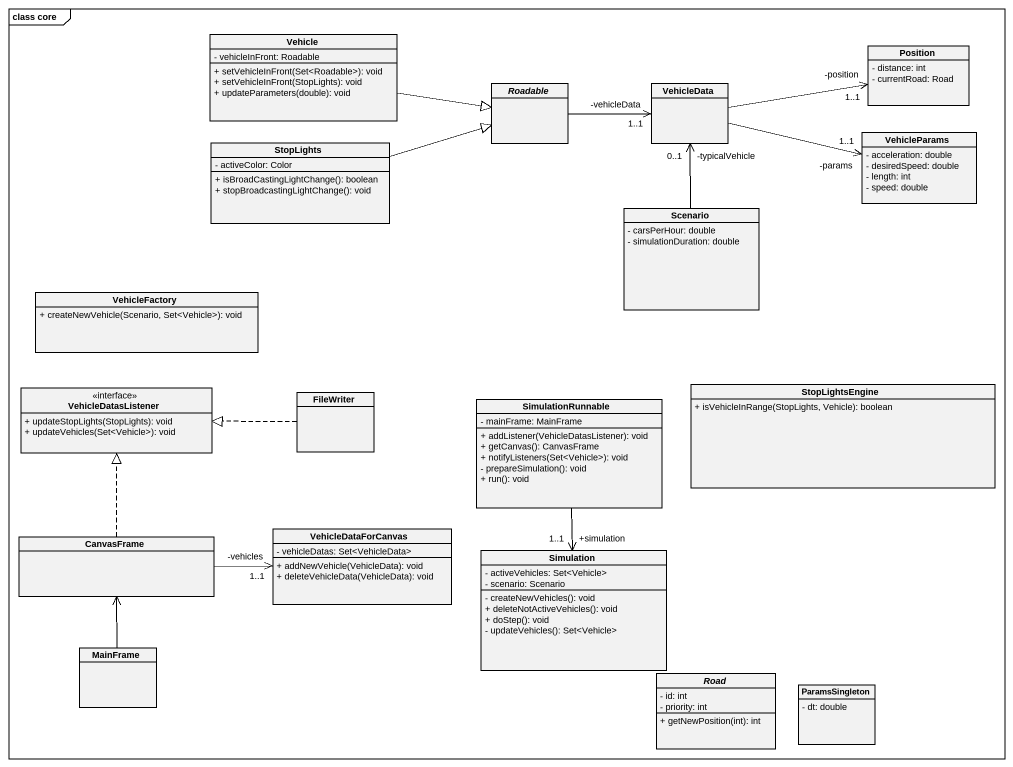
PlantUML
@startuml
mainframe class core
hide circle
hide empty members
skinparam classAttributeIconSize 0
class Vehicle {
  - vehicleInFront: Roadable
  + setVehicleInFront(Set<Roadable>): void
  + setVehicleInFront(StopLights): void
  + updateParameters(double): void
}
class Position {
  - distance: int
  - currentRoad: Road
}
abstract class Roadable
class VehicleData
class StopLights {
  - activeColor: Color
  + isBroadCastingLightChange(): boolean
  + stopBroadcastingLightChange(): void
}
class VehicleParams {
  - acceleration: double
  - desiredSpeed: double
  - length: int
  - speed: double
}
class Scenario {
  - carsPerHour: double
  - simulationDuration: double
}
class VehicleFactory {
  + createNewVehicle(Scenario, Set<Vehicle>): void
}
class StopLightsEngine {
  + isVehicleInRange(StopLights, Vehicle): boolean
}
class VehicleDatasListener <<interface>> {
  + updateStopLights(StopLights): void
  + updateVehicles(Set<Vehicle>): void
}
class FileWriter
class SimulationRunnable {
  - mainFrame: MainFrame
  + addListener(VehicleDatasListener): void
  + getCanvas(): CanvasFrame
  + notifyListeners(Set<Vehicle>): void
  - prepareSimulation(): void
  + run(): void
}
class CanvasFrame
class VehicleDataForCanvas {
  - vehicleDatas: Set<VehicleData>
  + addNewVehicle(VehicleData): void
  + deleteVehicleData(VehicleData): void
}
class Simulation {
  - activeVehicles: Set<Vehicle>
  - scenario: Scenario
  - createNewVehicles(): void
  + deleteNotActiveVehicles(): void
  + doStep(): void
  - updateVehicles(): Set<Vehicle>
}
class "MainFrame" as MainFrame_
abstract class Road {
  - id: int
  - priority: int
  + getNewPosition(int): int
}
class ParamsSingleton {
  - dt: double
}
Vehicle -right-|> Roadable
Roadable -right-> "-vehicleData\n1..1" VehicleData
VehicleData -right-> "-position\n1..1" Position
VehicleData -right-> "-params\n1..1" VehicleParams
StopLights -right-|> Roadable
Scenario -up-> "-typicalVehicle\n0..1" VehicleData
FileWriter .left.|> VehicleDatasListener
SimulationRunnable --> "+simulation\n1..1" Simulation
CanvasFrame .up.|> VehicleDatasListener
CanvasFrame -right-> "-vehicles\n1..1" VehicleDataForCanvas
MainFrame_ -up-> CanvasFrame
@enduml
